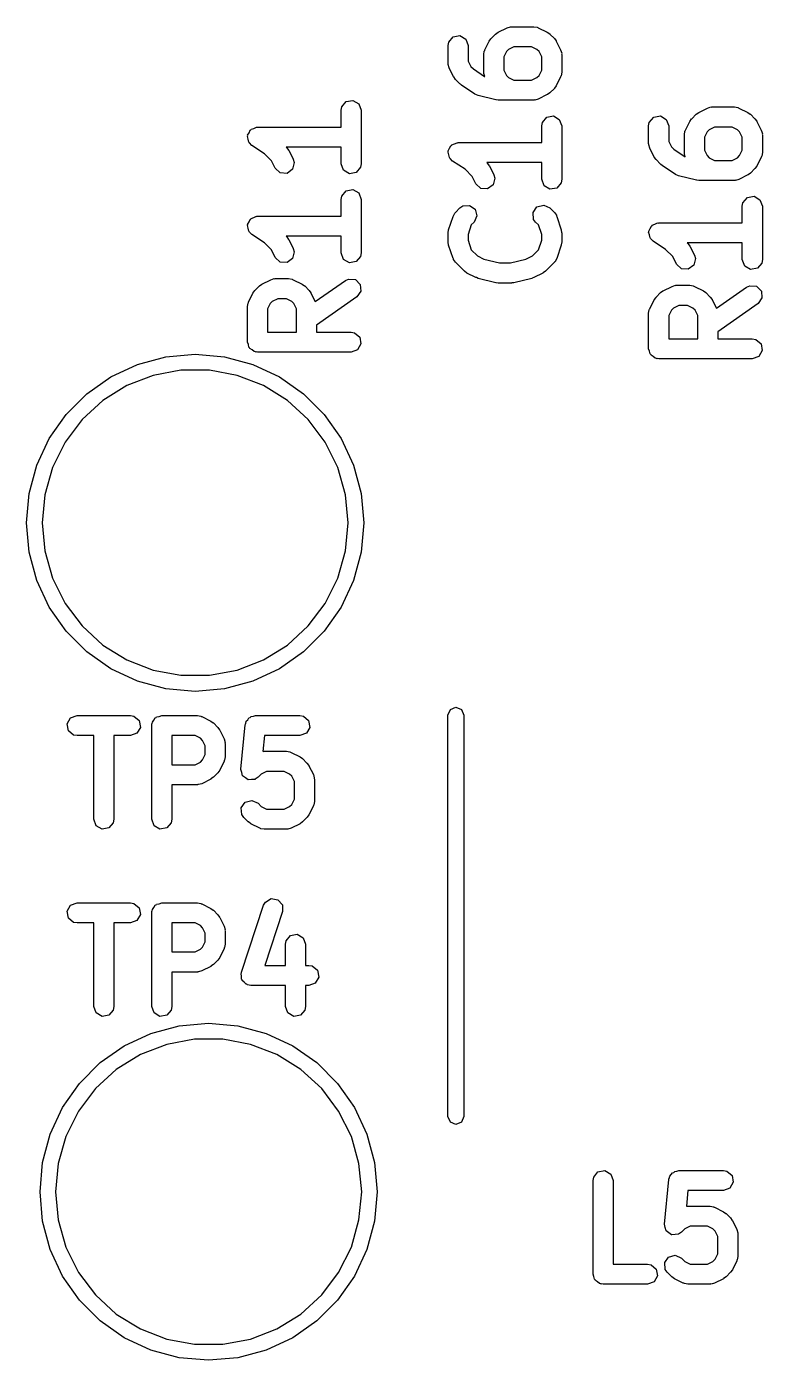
# Model space of a CAD drawing. Extents: x 72 to 186, y -144 to -85.
# Drawn here: x 112.04 to 117.54, y -123.66 to -113.69 of the extents above; entities that cross this region are included whole.
import ezdxf

# ---------------------------------------------------------------- set-up
doc = ezdxf.new("R2010")
doc.units = 0
doc.layers.add('BLACK', color=7, linetype='CONTINUOUS')

msp = doc.modelspace()

# ---------------------------------------------------------------- linework, layer by layer
at = {"layer": 'BLACK', "linetype": 'CONTINUOUS'}
for p, q in [((115.546, -113.747), (115.565, -113.734)), ((115.565, -113.734), (115.566, -113.733)), ((115.566, -113.733), (115.632, -113.7)), ((115.632, -113.7), (115.657, -113.692)), ((115.657, -113.692), (115.662, -113.693)), ((115.662, -113.693), (115.666, -113.692)), ((115.666, -113.692), (115.833, -113.692)), ((115.833, -113.692), (115.858, -113.696)), ((115.858, -113.696), (115.862, -113.699)), ((115.862, -113.699), (115.866, -113.7)), ((115.866, -113.7), (115.933, -113.733)), ((115.933, -113.733), (115.951, -113.746)), ((115.191, -113.833), (115.196, -113.808)), ((115.191, -113.967), (115.191, -113.833)), ((115.196, -113.808), (115.229, -113.768)), ((115.229, -113.768), (115.279, -113.759)), ((115.279, -113.759), (115.323, -113.785)), ((115.323, -113.785), (115.341, -113.833)), ((115.341, -113.833), (115.341, -113.949)), ((115.466, -113.866), (115.499, -113.8)), ((115.499, -113.8), (115.512, -113.782)), ((115.512, -113.782), (115.513, -113.78)), ((115.513, -113.78), (115.546, -113.747)), ((115.951, -113.746), (115.952, -113.747)), ((115.952, -113.747), (115.986, -113.78)), ((115.986, -113.78), (115.999, -113.799)), ((115.999, -113.799), (116, -113.8)), ((116, -113.8), (116.033, -113.866)), ((115.458, -113.9), (115.462, -113.874)), ((115.458, -114.033), (115.458, -113.9)), ((115.462, -113.874), (115.465, -113.871)), ((115.465, -113.871), (115.466, -113.866)), ((115.628, -113.878), (115.608, -113.918)), ((115.608, -113.918), (115.608, -114.016)), ((115.644, -113.862), (115.628, -113.878)), ((115.684, -113.842), (115.644, -113.862)), ((115.815, -113.842), (115.684, -113.842)), ((115.855, -113.862), (115.815, -113.842)), ((115.871, -113.878), (115.855, -113.862)), ((115.891, -113.918), (115.871, -113.878)), ((115.891, -114.016), (115.891, -113.918)), ((116.033, -113.866), (116.041, -113.891)), ((116.041, -113.891), (116.039, -113.896)), ((116.039, -113.896), (116.041, -113.9)), ((116.041, -113.9), (116.041, -114.033)), ((115.193, -113.971), (115.191, -113.967)), ((115.192, -113.975), (115.193, -113.971)), ((115.199, -114), (115.192, -113.975)), ((115.232, -114.067), (115.199, -114)), ((115.341, -113.949), (115.361, -113.989)), ((115.361, -113.989), (115.38, -114.008)), ((115.38, -114.008), (115.463, -114.064)), ((115.459, -114.038), (115.458, -114.033)), ((115.608, -114.016), (115.628, -114.056)), ((115.871, -114.056), (115.891, -114.016)), ((116.041, -114.033), (116.037, -114.059)), ((115.233, -114.068), (115.232, -114.067)), ((115.246, -114.086), (115.233, -114.068)), ((115.28, -114.12), (115.246, -114.086)), ((115.283, -114.121), (115.28, -114.12)), ((115.291, -114.129), (115.283, -114.121)), ((115.391, -114.196), (115.291, -114.129)), ((115.458, -114.042), (115.459, -114.038)), ((115.465, -114.064), (115.458, -114.042)), ((115.463, -114.064), (115.465, -114.064)), ((115.628, -114.056), (115.644, -114.072)), ((115.644, -114.072), (115.684, -114.092)), ((115.684, -114.092), (115.815, -114.092)), ((115.815, -114.092), (115.855, -114.072)), ((115.855, -114.072), (115.871, -114.056)), ((116.033, -114.067), (116, -114.134)), ((116.034, -114.062), (116.033, -114.067)), ((116.037, -114.059), (116.034, -114.062)), ((115.392, -114.196), (115.391, -114.196)), ((115.415, -114.206), (115.392, -114.196)), ((115.548, -114.239), (115.415, -114.206)), ((115.933, -114.2), (115.866, -114.234)), ((115.934, -114.199), (115.933, -114.2)), ((115.952, -114.186), (115.934, -114.199)), ((115.986, -114.153), (115.952, -114.186)), ((116, -114.134), (115.986, -114.152)), ((115.986, -114.152), (115.986, -114.153)), ((114.391, -114.317), (114.396, -114.291)), ((114.391, -114.442), (114.391, -114.317)), ((114.396, -114.291), (114.429, -114.252)), ((114.429, -114.252), (114.479, -114.243)), ((114.479, -114.243), (114.523, -114.268)), ((114.523, -114.268), (114.541, -114.317)), ((114.541, -114.317), (114.541, -114.717)), ((115.551, -114.239), (115.548, -114.239)), ((115.566, -114.242), (115.551, -114.239)), ((115.833, -114.242), (115.566, -114.242)), ((115.837, -114.24), (115.833, -114.242)), ((115.841, -114.241), (115.837, -114.24)), ((115.866, -114.234), (115.841, -114.241)), ((117.066, -114.333), (117.132, -114.3)), ((117.132, -114.3), (117.157, -114.292)), ((117.157, -114.292), (117.162, -114.293)), ((117.162, -114.293), (117.166, -114.292)), ((117.166, -114.292), (117.333, -114.292)), ((117.333, -114.292), (117.358, -114.296)), ((117.358, -114.296), (117.362, -114.299)), ((117.362, -114.299), (117.366, -114.3)), ((117.366, -114.3), (117.433, -114.333)), ((115.891, -114.433), (115.896, -114.408)), ((115.896, -114.408), (115.929, -114.368)), ((115.929, -114.368), (115.979, -114.359)), ((115.979, -114.359), (116.023, -114.385)), ((116.023, -114.385), (116.041, -114.433)), ((116.691, -114.433), (116.696, -114.408)), ((116.696, -114.408), (116.729, -114.368)), ((116.729, -114.368), (116.779, -114.359)), ((116.779, -114.359), (116.823, -114.385)), ((116.823, -114.385), (116.841, -114.433)), ((116.966, -114.466), (116.999, -114.4)), ((116.999, -114.4), (117.012, -114.382)), ((117.012, -114.382), (117.013, -114.38)), ((117.013, -114.38), (117.046, -114.347)), ((117.046, -114.347), (117.065, -114.334)), ((117.065, -114.334), (117.066, -114.333)), ((117.433, -114.333), (117.451, -114.346)), ((117.451, -114.346), (117.452, -114.347)), ((117.452, -114.347), (117.486, -114.38)), ((117.486, -114.38), (117.499, -114.399)), ((117.499, -114.399), (117.5, -114.4)), ((117.5, -114.4), (117.533, -114.466)), ((113.691, -114.512), (113.693, -114.508)), ((113.697, -114.533), (113.691, -114.512)), ((113.692, -114.504), (113.703, -114.485)), ((113.693, -114.508), (113.692, -114.504)), ((113.703, -114.485), (113.712, -114.465)), ((113.712, -114.465), (113.716, -114.463)), ((113.716, -114.463), (113.718, -114.459)), ((113.718, -114.459), (113.738, -114.452)), ((113.738, -114.452), (113.758, -114.442)), ((113.758, -114.442), (113.762, -114.443)), ((113.762, -114.443), (113.766, -114.442)), ((113.766, -114.442), (114.391, -114.442)), ((115.891, -114.558), (115.891, -114.433)), ((116.041, -114.433), (116.041, -114.833)), ((116.691, -114.567), (116.691, -114.433)), ((116.841, -114.433), (116.841, -114.549)), ((116.958, -114.5), (116.962, -114.474)), ((116.958, -114.633), (116.958, -114.5)), ((116.962, -114.474), (116.965, -114.471)), ((116.965, -114.471), (116.966, -114.466)), ((117.128, -114.478), (117.108, -114.518)), ((117.108, -114.518), (117.108, -114.616)), ((117.144, -114.462), (117.128, -114.478)), ((117.184, -114.442), (117.144, -114.462)), ((117.315, -114.442), (117.184, -114.442)), ((117.355, -114.462), (117.315, -114.442)), ((117.371, -114.478), (117.355, -114.462)), ((117.391, -114.518), (117.371, -114.478)), ((117.391, -114.616), (117.391, -114.518)), ((117.533, -114.466), (117.541, -114.491)), ((117.541, -114.491), (117.539, -114.496)), ((117.539, -114.496), (117.541, -114.5)), ((117.541, -114.5), (117.541, -114.633)), ((113.701, -114.554), (113.697, -114.533)), ((113.704, -114.557), (113.701, -114.554)), ((113.706, -114.561), (113.704, -114.557)), ((113.724, -114.579), (113.706, -114.561)), ((113.818, -114.642), (113.724, -114.579)), ((114.391, -114.592), (113.98, -114.592)), ((113.98, -114.592), (113.986, -114.597)), ((113.986, -114.597), (113.999, -114.615)), ((113.999, -114.615), (114, -114.616)), ((114, -114.616), (114.033, -114.683)), ((114.391, -114.717), (114.391, -114.592)), ((115.191, -114.629), (115.193, -114.625)), ((115.197, -114.649), (115.191, -114.629)), ((115.192, -114.62), (115.203, -114.601)), ((115.193, -114.625), (115.192, -114.62)), ((115.203, -114.601), (115.212, -114.582)), ((115.212, -114.582), (115.216, -114.58)), ((115.216, -114.58), (115.218, -114.576)), ((115.218, -114.576), (115.238, -114.568)), ((115.238, -114.568), (115.258, -114.559)), ((115.258, -114.559), (115.262, -114.56)), ((115.262, -114.56), (115.266, -114.558)), ((115.266, -114.558), (115.891, -114.558)), ((116.693, -114.571), (116.691, -114.567)), ((116.692, -114.575), (116.693, -114.571)), ((116.699, -114.6), (116.692, -114.575)), ((116.732, -114.667), (116.699, -114.6)), ((116.841, -114.549), (116.861, -114.589)), ((116.861, -114.589), (116.88, -114.608)), ((116.88, -114.608), (116.963, -114.664)), ((117.108, -114.616), (117.128, -114.656)), ((117.371, -114.656), (117.391, -114.616)), ((113.871, -114.694), (113.818, -114.642)), ((113.899, -114.75), (113.871, -114.694)), ((114.041, -114.708), (114.029, -114.758)), ((114.033, -114.683), (114.041, -114.708)), ((114.409, -114.765), (114.391, -114.717)), ((114.541, -114.717), (114.537, -114.742)), ((115.201, -114.671), (115.197, -114.649)), ((115.204, -114.674), (115.201, -114.671)), ((115.206, -114.678), (115.204, -114.674)), ((115.224, -114.696), (115.206, -114.678)), ((115.318, -114.758), (115.224, -114.696)), ((115.891, -114.708), (115.48, -114.708)), ((115.48, -114.708), (115.486, -114.714)), ((115.486, -114.714), (115.499, -114.732)), ((115.891, -114.833), (115.891, -114.708)), ((116.733, -114.668), (116.732, -114.667)), ((116.746, -114.686), (116.733, -114.668)), ((116.78, -114.72), (116.746, -114.686)), ((116.783, -114.721), (116.78, -114.72)), ((116.791, -114.729), (116.783, -114.721)), ((116.891, -114.796), (116.791, -114.729)), ((116.959, -114.638), (116.958, -114.633)), ((116.958, -114.642), (116.959, -114.638)), ((116.965, -114.664), (116.958, -114.642)), ((116.963, -114.664), (116.965, -114.664)), ((117.128, -114.656), (117.144, -114.672)), ((117.144, -114.672), (117.184, -114.692)), ((117.184, -114.692), (117.315, -114.692)), ((117.315, -114.692), (117.355, -114.672)), ((117.355, -114.672), (117.371, -114.656)), ((117.533, -114.667), (117.5, -114.734)), ((117.534, -114.662), (117.533, -114.667)), ((117.537, -114.659), (117.534, -114.662)), ((117.541, -114.633), (117.537, -114.659)), ((113.936, -114.785), (113.899, -114.75)), ((113.987, -114.789), (113.936, -114.785)), ((114.029, -114.758), (113.987, -114.789)), ((114.453, -114.791), (114.409, -114.765)), ((114.504, -114.782), (114.453, -114.791)), ((114.537, -114.742), (114.504, -114.782)), ((115.371, -114.811), (115.318, -114.758)), ((115.399, -114.867), (115.371, -114.811)), ((115.499, -114.732), (115.5, -114.733)), ((115.5, -114.733), (115.533, -114.8)), ((115.541, -114.825), (115.529, -114.875)), ((115.533, -114.8), (115.541, -114.825)), ((116.892, -114.796), (116.891, -114.796)), ((116.915, -114.806), (116.892, -114.796)), ((117.048, -114.839), (116.915, -114.806)), ((117.433, -114.8), (117.366, -114.834)), ((117.434, -114.799), (117.433, -114.8)), ((117.452, -114.786), (117.434, -114.799)), ((117.486, -114.753), (117.452, -114.786)), ((117.5, -114.734), (117.486, -114.752)), ((117.486, -114.752), (117.486, -114.753)), ((114.396, -114.958), (114.429, -114.918)), ((114.429, -114.918), (114.479, -114.909)), ((114.479, -114.909), (114.523, -114.935)), ((115.436, -114.902), (115.399, -114.867)), ((115.487, -114.905), (115.436, -114.902)), ((115.529, -114.875), (115.487, -114.905)), ((115.909, -114.882), (115.891, -114.833)), ((115.953, -114.907), (115.909, -114.882)), ((116.004, -114.898), (115.953, -114.907)), ((116.037, -114.859), (116.004, -114.898)), ((116.041, -114.833), (116.037, -114.859)), ((117.051, -114.839), (117.048, -114.839)), ((117.066, -114.842), (117.051, -114.839)), ((117.333, -114.842), (117.066, -114.842)), ((117.337, -114.84), (117.333, -114.842)), ((117.341, -114.841), (117.337, -114.84)), ((117.366, -114.834), (117.341, -114.841)), ((114.391, -114.983), (114.396, -114.958)), ((114.391, -115.108), (114.391, -114.983)), ((114.523, -114.935), (114.541, -114.983)), ((114.541, -114.983), (114.541, -115.383)), ((115.301, -115.032), (115.352, -115.028)), ((115.352, -115.028), (115.394, -115.057)), ((115.856, -115.039), (115.906, -115.025)), ((115.906, -115.025), (115.952, -115.047)), ((117.391, -115.033), (117.396, -115.008)), ((117.396, -115.008), (117.429, -114.968)), ((117.429, -114.968), (117.479, -114.959)), ((117.479, -114.959), (117.523, -114.985)), ((117.523, -114.985), (117.541, -115.033)), ((113.712, -115.132), (113.716, -115.13)), ((113.716, -115.13), (113.718, -115.126)), ((113.718, -115.126), (113.738, -115.118)), ((113.738, -115.118), (113.758, -115.109)), ((113.758, -115.109), (113.762, -115.11)), ((113.762, -115.11), (113.766, -115.108)), ((113.766, -115.108), (114.391, -115.108)), ((115.195, -115.21), (115.228, -115.11)), ((115.228, -115.11), (115.241, -115.087)), ((115.241, -115.087), (115.244, -115.084)), ((115.244, -115.084), (115.246, -115.08)), ((115.246, -115.08), (115.28, -115.047)), ((115.28, -115.047), (115.301, -115.032)), ((115.407, -115.107), (115.386, -115.153)), ((115.394, -115.057), (115.407, -115.107)), ((115.827, -115.081), (115.856, -115.039)), ((115.831, -115.132), (115.827, -115.081)), ((115.952, -115.047), (115.986, -115.08)), ((115.986, -115.08), (116.001, -115.102)), ((116.001, -115.102), (116.001, -115.106)), ((116.001, -115.106), (116.004, -115.11)), ((116.004, -115.11), (116.037, -115.21)), ((117.391, -115.158), (117.391, -115.033)), ((117.541, -115.033), (117.541, -115.433)), ((113.691, -115.179), (113.693, -115.175)), ((113.697, -115.199), (113.691, -115.179)), ((113.692, -115.17), (113.703, -115.151)), ((113.693, -115.175), (113.692, -115.17)), ((113.701, -115.221), (113.697, -115.199)), ((113.704, -115.224), (113.701, -115.221)), ((113.703, -115.151), (113.712, -115.132)), ((113.706, -115.228), (113.704, -115.224)), ((113.724, -115.246), (113.706, -115.228)), ((115.191, -115.233), (115.195, -115.211)), ((115.195, -115.211), (115.195, -115.21)), ((115.365, -115.174), (115.341, -115.246)), ((115.386, -115.153), (115.365, -115.174)), ((115.846, -115.153), (115.831, -115.132)), ((115.867, -115.174), (115.846, -115.153)), ((115.891, -115.246), (115.867, -115.174)), ((116.037, -115.21), (116.04, -115.232)), ((116.691, -115.229), (116.693, -115.225)), ((116.697, -115.249), (116.691, -115.229)), ((116.692, -115.22), (116.703, -115.201)), ((116.693, -115.225), (116.692, -115.22)), ((116.703, -115.201), (116.712, -115.182)), ((116.712, -115.182), (116.716, -115.18)), ((116.716, -115.18), (116.718, -115.176)), ((116.718, -115.176), (116.738, -115.168)), ((116.738, -115.168), (116.758, -115.159)), ((116.758, -115.159), (116.762, -115.16)), ((116.762, -115.16), (116.766, -115.158)), ((116.766, -115.158), (117.391, -115.158)), ((113.818, -115.308), (113.724, -115.246)), ((113.871, -115.361), (113.818, -115.308)), ((114.391, -115.258), (113.98, -115.258)), ((113.98, -115.258), (113.986, -115.264)), ((113.986, -115.264), (113.999, -115.282)), ((113.999, -115.282), (114, -115.283)), ((114, -115.283), (114.033, -115.35)), ((114.391, -115.383), (114.391, -115.258)), ((115.191, -115.3), (115.191, -115.233)), ((115.192, -115.302), (115.191, -115.3)), ((115.195, -115.324), (115.192, -115.302)), ((115.228, -115.424), (115.195, -115.324)), ((115.341, -115.246), (115.341, -115.288)), ((115.341, -115.288), (115.365, -115.359)), ((115.867, -115.359), (115.891, -115.288)), ((115.891, -115.288), (115.891, -115.246)), ((116.037, -115.324), (116.004, -115.424)), ((116.041, -115.3), (116.037, -115.322)), ((116.037, -115.322), (116.037, -115.324)), ((116.04, -115.232), (116.041, -115.233)), ((116.041, -115.233), (116.041, -115.3)), ((116.701, -115.271), (116.697, -115.249)), ((116.704, -115.274), (116.701, -115.271)), ((116.706, -115.278), (116.704, -115.274)), ((116.724, -115.296), (116.706, -115.278)), ((116.818, -115.358), (116.724, -115.296)), ((117.391, -115.308), (116.98, -115.308)), ((116.98, -115.308), (116.986, -115.314)), ((116.986, -115.314), (116.999, -115.332)), ((117.391, -115.433), (117.391, -115.308)), ((113.899, -115.417), (113.871, -115.361)), ((113.936, -115.452), (113.899, -115.417)), ((114.029, -115.425), (113.987, -115.455)), ((114.041, -115.375), (114.029, -115.425)), ((114.033, -115.35), (114.041, -115.375)), ((114.409, -115.432), (114.391, -115.383)), ((114.537, -115.409), (114.504, -115.448)), ((114.541, -115.383), (114.537, -115.409)), ((115.231, -115.427), (115.228, -115.424)), ((115.231, -115.432), (115.231, -115.427)), ((115.365, -115.359), (115.41, -115.405)), ((115.41, -115.405), (115.459, -115.429)), ((115.459, -115.429), (115.575, -115.458)), ((115.657, -115.458), (115.773, -115.429)), ((115.773, -115.429), (115.822, -115.405)), ((115.822, -115.405), (115.867, -115.359)), ((116.004, -115.424), (115.991, -115.447)), ((116.871, -115.411), (116.818, -115.358)), ((116.899, -115.467), (116.871, -115.411)), ((116.999, -115.332), (117, -115.333)), ((117, -115.333), (117.033, -115.4)), ((117.041, -115.425), (117.029, -115.475)), ((117.033, -115.4), (117.041, -115.425)), ((113.987, -115.455), (113.936, -115.452)), ((114.453, -115.457), (114.409, -115.432)), ((114.504, -115.448), (114.453, -115.457)), ((115.246, -115.453), (115.231, -115.432)), ((115.313, -115.52), (115.246, -115.453)), ((115.314, -115.52), (115.313, -115.52)), ((115.332, -115.534), (115.314, -115.52)), ((115.575, -115.458), (115.657, -115.458)), ((115.919, -115.52), (115.901, -115.533)), ((115.986, -115.453), (115.919, -115.52)), ((115.988, -115.449), (115.986, -115.453)), ((115.991, -115.447), (115.988, -115.449)), ((116.936, -115.502), (116.899, -115.467)), ((116.987, -115.505), (116.936, -115.502)), ((117.029, -115.475), (116.987, -115.505)), ((117.409, -115.482), (117.391, -115.433)), ((117.453, -115.507), (117.409, -115.482)), ((117.504, -115.498), (117.453, -115.507)), ((117.537, -115.459), (117.504, -115.498)), ((117.541, -115.433), (117.537, -115.459)), ((113.78, -115.63), (113.798, -115.617)), ((113.798, -115.617), (113.799, -115.616)), ((113.799, -115.616), (113.866, -115.583)), ((113.866, -115.583), (113.891, -115.575)), ((113.891, -115.575), (113.895, -115.577)), ((113.895, -115.577), (113.899, -115.575)), ((113.899, -115.575), (113.999, -115.575)), ((113.999, -115.575), (114.025, -115.58)), ((114.025, -115.58), (114.028, -115.582)), ((114.028, -115.582), (114.033, -115.583)), ((114.033, -115.583), (114.1, -115.616)), ((114.1, -115.616), (114.118, -115.63)), ((114.198, -115.746), (114.423, -115.589)), ((114.423, -115.589), (114.447, -115.578)), ((114.447, -115.578), (114.498, -115.582)), ((114.498, -115.582), (114.534, -115.618)), ((114.534, -115.618), (114.538, -115.669)), ((115.399, -115.567), (115.332, -115.534)), ((115.403, -115.567), (115.399, -115.567)), ((115.415, -115.573), (115.403, -115.567)), ((115.548, -115.606), (115.415, -115.573)), ((115.551, -115.606), (115.548, -115.606)), ((115.566, -115.608), (115.551, -115.606)), ((115.666, -115.608), (115.566, -115.608)), ((115.669, -115.607), (115.666, -115.608)), ((115.684, -115.606), (115.669, -115.607)), ((115.818, -115.573), (115.684, -115.606)), ((115.82, -115.571), (115.818, -115.573)), ((115.833, -115.567), (115.82, -115.571)), ((115.9, -115.534), (115.833, -115.567)), ((115.901, -115.533), (115.9, -115.534)), ((116.866, -115.633), (116.891, -115.625)), ((116.891, -115.625), (116.895, -115.627)), ((116.895, -115.627), (116.899, -115.625)), ((116.899, -115.625), (116.999, -115.625)), ((116.999, -115.625), (117.025, -115.63)), ((117.423, -115.639), (117.447, -115.628)), ((117.447, -115.628), (117.498, -115.632)), ((113.699, -115.75), (113.732, -115.683)), ((113.732, -115.683), (113.746, -115.665)), ((113.746, -115.664), (113.78, -115.63)), ((113.746, -115.665), (113.746, -115.664)), ((113.917, -115.725), (113.877, -115.745)), ((113.982, -115.725), (113.917, -115.725)), ((114.022, -115.745), (113.982, -115.725)), ((114.118, -115.63), (114.119, -115.63)), ((114.119, -115.63), (114.152, -115.664)), ((114.152, -115.664), (114.165, -115.682)), ((114.165, -115.682), (114.166, -115.683)), ((114.166, -115.683), (114.198, -115.746)), ((114.509, -115.711), (114.208, -115.922)), ((114.538, -115.669), (114.509, -115.711)), ((116.732, -115.733), (116.746, -115.715)), ((116.746, -115.714), (116.78, -115.68)), ((116.746, -115.715), (116.746, -115.714)), ((116.78, -115.68), (116.798, -115.667)), ((116.798, -115.667), (116.799, -115.666)), ((116.799, -115.666), (116.866, -115.633)), ((117.025, -115.63), (117.028, -115.632)), ((117.028, -115.632), (117.033, -115.633)), ((117.033, -115.633), (117.1, -115.666)), ((117.1, -115.666), (117.118, -115.68)), ((117.118, -115.68), (117.119, -115.68)), ((117.119, -115.68), (117.152, -115.714)), ((117.152, -115.714), (117.165, -115.732)), ((117.198, -115.796), (117.423, -115.639)), ((117.498, -115.632), (117.534, -115.668)), ((117.538, -115.719), (117.509, -115.761)), ((117.534, -115.668), (117.538, -115.719)), ((113.691, -115.783), (113.696, -115.758)), ((113.691, -116.05), (113.691, -115.783)), ((113.696, -115.758), (113.698, -115.754)), ((113.698, -115.754), (113.699, -115.75)), ((113.861, -115.761), (113.841, -115.801)), ((113.841, -115.801), (113.841, -115.975)), ((113.877, -115.745), (113.861, -115.761)), ((114.038, -115.761), (114.022, -115.745)), ((114.058, -115.801), (114.038, -115.761)), ((114.058, -115.975), (114.058, -115.801)), ((116.691, -115.833), (116.696, -115.808)), ((116.696, -115.808), (116.698, -115.804)), ((116.698, -115.804), (116.699, -115.8)), ((116.699, -115.8), (116.732, -115.733)), ((116.861, -115.811), (116.841, -115.851)), ((116.877, -115.795), (116.861, -115.811)), ((116.917, -115.775), (116.877, -115.795)), ((116.982, -115.775), (116.917, -115.775)), ((117.022, -115.795), (116.982, -115.775)), ((117.038, -115.811), (117.022, -115.795)), ((117.058, -115.851), (117.038, -115.811)), ((117.165, -115.732), (117.166, -115.733)), ((117.166, -115.733), (117.198, -115.796)), ((117.509, -115.761), (117.208, -115.972)), ((114.208, -115.922), (114.208, -115.975)), ((116.691, -116.1), (116.691, -115.833)), ((116.841, -115.851), (116.841, -116.025)), ((117.058, -116.025), (117.058, -115.851)), ((113.841, -115.975), (114.058, -115.975)), ((114.208, -115.975), (114.466, -115.975)), ((114.466, -115.975), (114.492, -115.98)), ((114.492, -115.98), (114.531, -116.012)), ((114.531, -116.012), (114.54, -116.063)), ((116.841, -116.025), (117.058, -116.025)), ((117.208, -115.972), (117.208, -116.025)), ((117.208, -116.025), (117.466, -116.025)), ((117.466, -116.025), (117.492, -116.03)), ((113.698, -116.068), (113.691, -116.05)), ((113.701, -116.087), (113.698, -116.068)), ((113.706, -116.092), (113.701, -116.087)), ((113.709, -116.098), (113.706, -116.092)), ((113.725, -116.108), (113.709, -116.098)), ((113.74, -116.12), (113.725, -116.108)), ((113.75, -116.122), (113.74, -116.12)), ((113.753, -116.124), (113.75, -116.122)), ((113.756, -116.123), (113.753, -116.124)), ((113.766, -116.125), (113.756, -116.123)), ((114.466, -116.125), (113.766, -116.125)), ((114.514, -116.107), (114.466, -116.125)), ((114.54, -116.063), (114.514, -116.107)), ((116.698, -116.118), (116.691, -116.1)), ((116.701, -116.137), (116.698, -116.118)), ((117.492, -116.03), (117.531, -116.062)), ((117.54, -116.113), (117.514, -116.157)), ((117.531, -116.062), (117.54, -116.113)), ((112.67, -116.309), (112.869, -116.216)), ((112.869, -116.216), (113.081, -116.159)), ((113.081, -116.159), (113.3, -116.14)), ((113.3, -116.14), (113.519, -116.159)), ((113.519, -116.159), (113.731, -116.216)), ((113.731, -116.216), (113.93, -116.309)), ((116.706, -116.142), (116.701, -116.137)), ((116.709, -116.148), (116.706, -116.142)), ((116.725, -116.158), (116.709, -116.148)), ((116.74, -116.17), (116.725, -116.158)), ((116.75, -116.172), (116.74, -116.17)), ((116.753, -116.174), (116.75, -116.172)), ((116.756, -116.173), (116.753, -116.174)), ((116.766, -116.175), (116.756, -116.173)), ((117.466, -116.175), (116.766, -116.175)), ((117.514, -116.157), (117.466, -116.175)), ((112.49, -116.435), (112.67, -116.309)), ((112.987, -116.299), (112.79, -116.375)), ((113.194, -116.26), (112.987, -116.299)), ((113.406, -116.26), (113.194, -116.26)), ((113.613, -116.299), (113.406, -116.26)), ((113.81, -116.375), (113.613, -116.299)), ((113.93, -116.309), (114.11, -116.435)), ((112.79, -116.375), (112.61, -116.486)), ((113.99, -116.486), (113.81, -116.375)), ((112.335, -116.59), (112.49, -116.435)), ((112.61, -116.486), (112.454, -116.629)), ((114.146, -116.629), (113.99, -116.486)), ((114.11, -116.435), (114.265, -116.59)), ((112.209, -116.77), (112.335, -116.59)), ((114.265, -116.59), (114.391, -116.77)), ((112.454, -116.629), (112.327, -116.797)), ((114.273, -116.797), (114.146, -116.629)), ((112.116, -116.969), (112.209, -116.77)), ((112.327, -116.797), (112.232, -116.986)), ((114.368, -116.986), (114.273, -116.797)), ((114.391, -116.77), (114.484, -116.969)), ((112.059, -117.181), (112.116, -116.969)), ((112.232, -116.986), (112.175, -117.19)), ((114.425, -117.19), (114.368, -116.986)), ((114.484, -116.969), (114.541, -117.181)), ((112.04, -117.4), (112.059, -117.181)), ((112.175, -117.19), (112.155, -117.4)), ((114.445, -117.4), (114.425, -117.19)), ((114.541, -117.181), (114.56, -117.4)), ((112.059, -117.619), (112.04, -117.4)), ((112.155, -117.4), (112.175, -117.61)), ((114.425, -117.61), (114.445, -117.4)), ((114.56, -117.4), (114.541, -117.619)), ((112.116, -117.831), (112.059, -117.619)), ((112.175, -117.61), (112.232, -117.814)), ((114.368, -117.814), (114.425, -117.61)), ((114.541, -117.619), (114.484, -117.831)), ((112.232, -117.814), (112.327, -118.003)), ((114.273, -118.003), (114.368, -117.814)), ((112.209, -118.03), (112.116, -117.831)), ((114.484, -117.831), (114.391, -118.03)), ((112.327, -118.003), (112.454, -118.171)), ((114.146, -118.171), (114.273, -118.003)), ((112.335, -118.21), (112.209, -118.03)), ((114.391, -118.03), (114.265, -118.21)), ((112.49, -118.365), (112.335, -118.21)), ((112.454, -118.171), (112.61, -118.314)), ((113.99, -118.314), (114.146, -118.171)), ((114.265, -118.21), (114.11, -118.365)), ((112.61, -118.314), (112.79, -118.425)), ((113.81, -118.425), (113.99, -118.314)), ((112.67, -118.491), (112.49, -118.365)), ((114.11, -118.365), (113.93, -118.491)), ((112.869, -118.584), (112.67, -118.491)), ((112.79, -118.425), (112.987, -118.501)), ((112.987, -118.501), (113.194, -118.54)), ((113.406, -118.54), (113.613, -118.501)), ((113.613, -118.501), (113.81, -118.425)), ((113.93, -118.491), (113.731, -118.584)), ((113.081, -118.641), (112.869, -118.584)), ((113.194, -118.54), (113.406, -118.54)), ((113.731, -118.584), (113.519, -118.641)), ((113.3, -118.66), (113.081, -118.641)), ((113.519, -118.641), (113.3, -118.66)), ((115.19, -118.837), (115.208, -118.795)), ((115.208, -118.795), (115.25, -118.777)), ((115.25, -118.777), (115.292, -118.795)), ((115.292, -118.795), (115.31, -118.837)), ((112.343, -118.903), (112.368, -118.859)), ((112.352, -118.954), (112.343, -118.903)), ((112.368, -118.859), (112.417, -118.841)), ((112.417, -118.841), (112.817, -118.841)), ((112.817, -118.841), (112.842, -118.846)), ((112.842, -118.846), (112.882, -118.879)), ((112.882, -118.879), (112.891, -118.929)), ((112.975, -118.916), (112.977, -118.906)), ((112.975, -119.616), (112.975, -118.916)), ((112.976, -118.903), (112.978, -118.9)), ((112.977, -118.906), (112.976, -118.903)), ((112.978, -118.9), (112.98, -118.89)), ((112.98, -118.89), (112.992, -118.875)), ((112.992, -118.875), (113.002, -118.859)), ((113.002, -118.859), (113.008, -118.856)), ((113.008, -118.856), (113.012, -118.851)), ((113.012, -118.851), (113.032, -118.848)), ((113.032, -118.848), (113.05, -118.841)), ((113.05, -118.841), (113.317, -118.841)), ((113.317, -118.841), (113.342, -118.846)), ((113.342, -118.846), (113.346, -118.848)), ((113.346, -118.848), (113.35, -118.849)), ((113.35, -118.849), (113.417, -118.882)), ((113.417, -118.882), (113.435, -118.896)), ((113.435, -118.896), (113.436, -118.896)), ((113.436, -118.896), (113.47, -118.93)), ((113.642, -119.242), (113.675, -118.909)), ((113.675, -118.909), (113.676, -118.905)), ((113.676, -118.903), (113.678, -118.9)), ((113.676, -118.905), (113.676, -118.903)), ((113.678, -118.9), (113.682, -118.883)), ((113.682, -118.883), (113.694, -118.872)), ((113.694, -118.872), (113.702, -118.859)), ((113.702, -118.859), (113.712, -118.855)), ((113.712, -118.855), (113.719, -118.848)), ((113.719, -118.848), (113.735, -118.846)), ((113.735, -118.846), (113.75, -118.841)), ((113.75, -118.841), (114.083, -118.841)), ((114.083, -118.841), (114.109, -118.846)), ((114.109, -118.846), (114.148, -118.879)), ((114.148, -118.879), (114.157, -118.929)), ((115.19, -121.837), (115.19, -118.837)), ((115.31, -118.837), (115.31, -121.837)), ((112.391, -118.987), (112.352, -118.954)), ((112.417, -118.991), (112.391, -118.987)), ((112.542, -118.991), (112.417, -118.991)), ((112.542, -119.616), (112.542, -118.991)), ((112.817, -118.991), (112.692, -118.991)), ((112.692, -118.991), (112.692, -119.616)), ((112.865, -118.973), (112.817, -118.991)), ((112.891, -118.929), (112.865, -118.973)), ((113.299, -118.991), (113.125, -118.991)), ((113.125, -118.991), (113.125, -119.208)), ((113.339, -119.011), (113.299, -118.991)), ((113.355, -119.027), (113.339, -119.011)), ((113.47, -118.93), (113.483, -118.948)), ((113.483, -118.948), (113.484, -118.949)), ((113.484, -118.949), (113.517, -119.016)), ((113.517, -119.016), (113.525, -119.041)), ((113.818, -118.991), (113.806, -119.109)), ((114.083, -118.991), (113.818, -118.991)), ((114.132, -118.973), (114.083, -118.991)), ((114.157, -118.929), (114.132, -118.973)), ((113.375, -119.067), (113.355, -119.027)), ((113.375, -119.132), (113.375, -119.067)), ((113.525, -119.041), (113.523, -119.045)), ((113.523, -119.045), (113.525, -119.049)), ((113.525, -119.049), (113.525, -119.149)), ((113.806, -119.109), (113.808, -119.108)), ((113.808, -119.108), (113.812, -119.109)), ((113.812, -119.109), (113.817, -119.108)), ((113.817, -119.108), (113.983, -119.108)), ((113.983, -119.108), (114.009, -119.112)), ((114.009, -119.112), (114.012, -119.115)), ((114.012, -119.115), (114.017, -119.116)), ((114.017, -119.116), (114.084, -119.149)), ((113.125, -119.208), (113.299, -119.208)), ((113.299, -119.208), (113.339, -119.188)), ((113.339, -119.188), (113.355, -119.172)), ((113.355, -119.172), (113.375, -119.132)), ((113.517, -119.183), (113.484, -119.25)), ((113.518, -119.178), (113.517, -119.183)), ((113.52, -119.175), (113.518, -119.178)), ((113.525, -119.149), (113.52, -119.175)), ((114.084, -119.149), (114.102, -119.162)), ((114.102, -119.162), (114.103, -119.163)), ((114.103, -119.163), (114.136, -119.196)), ((114.136, -119.196), (114.149, -119.215)), ((114.149, -119.215), (114.15, -119.216)), ((114.15, -119.216), (114.184, -119.282)), ((113.417, -119.316), (113.35, -119.35)), ((113.418, -119.315), (113.417, -119.316)), ((113.436, -119.302), (113.418, -119.315)), ((113.47, -119.269), (113.436, -119.302)), ((113.484, -119.25), (113.47, -119.268)), ((113.47, -119.268), (113.47, -119.269)), ((113.642, -119.243), (113.642, -119.242)), ((113.642, -119.242), (113.642, -119.242)), ((113.648, -119.267), (113.642, -119.243)), ((113.655, -119.292), (113.648, -119.267)), ((113.676, -119.307), (113.655, -119.292)), ((113.655, -119.292), (113.655, -119.292)), ((113.655, -119.292), (113.655, -119.292)), ((113.696, -119.322), (113.676, -119.307)), ((113.77, -119.302), (113.748, -119.317)), ((113.794, -119.278), (113.77, -119.302)), ((113.834, -119.258), (113.794, -119.278)), ((113.966, -119.258), (113.834, -119.258)), ((114.006, -119.278), (113.966, -119.258)), ((114.022, -119.294), (114.006, -119.278)), ((114.042, -119.334), (114.022, -119.294)), ((114.184, -119.282), (114.191, -119.307)), ((114.191, -119.307), (114.19, -119.312)), ((114.19, -119.312), (114.192, -119.316)), ((114.192, -119.316), (114.192, -119.483)), ((113.317, -119.358), (113.125, -119.358)), ((113.125, -119.358), (113.125, -119.616)), ((113.321, -119.356), (113.317, -119.358)), ((113.325, -119.357), (113.321, -119.356)), ((113.35, -119.35), (113.325, -119.357)), ((113.697, -119.322), (113.696, -119.322)), ((113.722, -119.32), (113.697, -119.322)), ((113.697, -119.322), (113.697, -119.322)), ((113.748, -119.318), (113.722, -119.32)), ((113.748, -119.317), (113.748, -119.317)), ((113.748, -119.317), (113.748, -119.318)), ((114.042, -119.465), (114.042, -119.334)), ((113.644, -119.53), (113.674, -119.488)), ((113.674, -119.488), (113.723, -119.475)), ((113.723, -119.475), (113.77, -119.496)), ((113.77, -119.496), (113.794, -119.521)), ((114.006, -119.521), (114.022, -119.505)), ((114.022, -119.505), (114.042, -119.465)), ((114.184, -119.516), (114.15, -119.583)), ((114.187, -119.508), (114.184, -119.512)), ((114.184, -119.512), (114.184, -119.516)), ((114.192, -119.483), (114.187, -119.508)), ((112.559, -119.664), (112.542, -119.616)), ((112.692, -119.616), (112.687, -119.642)), ((112.993, -119.664), (112.975, -119.616)), ((113.125, -119.616), (113.12, -119.642)), ((113.649, -119.581), (113.644, -119.53)), ((113.664, -119.602), (113.649, -119.581)), ((113.697, -119.636), (113.664, -119.602)), ((113.794, -119.521), (113.834, -119.541)), ((113.834, -119.541), (113.966, -119.541)), ((113.966, -119.541), (114.006, -119.521)), ((114.136, -119.602), (114.103, -119.636)), ((114.137, -119.601), (114.136, -119.602)), ((114.15, -119.583), (114.137, -119.601)), ((112.604, -119.69), (112.559, -119.664)), ((112.654, -119.681), (112.604, -119.69)), ((112.687, -119.642), (112.654, -119.681)), ((113.037, -119.69), (112.993, -119.664)), ((113.087, -119.681), (113.037, -119.69)), ((113.12, -119.642), (113.087, -119.681)), ((113.698, -119.636), (113.697, -119.636)), ((113.716, -119.65), (113.698, -119.636)), ((113.783, -119.683), (113.716, -119.65)), ((113.788, -119.684), (113.783, -119.683)), ((113.791, -119.687), (113.788, -119.684)), ((113.817, -119.691), (113.791, -119.687)), ((113.983, -119.691), (113.817, -119.691)), ((113.988, -119.689), (113.983, -119.691)), ((113.992, -119.691), (113.988, -119.689)), ((114.017, -119.683), (113.992, -119.691)), ((114.084, -119.65), (114.017, -119.683)), ((114.085, -119.649), (114.084, -119.65)), ((114.103, -119.636), (114.085, -119.649)), ((113.825, -120.236), (113.868, -120.209)), ((113.868, -120.209), (113.919, -120.217)), ((112.343, -120.303), (112.368, -120.259)), ((112.352, -120.354), (112.343, -120.303)), ((112.368, -120.259), (112.417, -120.241)), ((112.417, -120.241), (112.817, -120.241)), ((112.817, -120.241), (112.842, -120.246)), ((112.842, -120.246), (112.882, -120.279)), ((112.882, -120.279), (112.891, -120.329)), ((112.975, -120.316), (112.977, -120.306)), ((112.976, -120.303), (112.978, -120.3)), ((112.977, -120.306), (112.976, -120.303)), ((112.978, -120.3), (112.98, -120.29)), ((112.98, -120.29), (112.992, -120.275)), ((112.992, -120.275), (113.002, -120.259)), ((113.002, -120.259), (113.008, -120.256)), ((113.008, -120.256), (113.012, -120.251)), ((113.012, -120.251), (113.032, -120.248)), ((113.032, -120.248), (113.05, -120.241)), ((113.05, -120.241), (113.317, -120.241)), ((113.317, -120.241), (113.342, -120.246)), ((113.342, -120.246), (113.346, -120.248)), ((113.346, -120.248), (113.35, -120.249)), ((113.35, -120.249), (113.417, -120.282)), ((113.417, -120.282), (113.435, -120.296)), ((113.435, -120.296), (113.436, -120.296)), ((113.436, -120.296), (113.47, -120.33)), ((113.646, -120.759), (113.812, -120.259)), ((113.812, -120.259), (113.825, -120.236)), ((113.954, -120.306), (113.821, -120.708)), ((113.919, -120.217), (113.953, -120.255)), ((113.953, -120.255), (113.954, -120.306)), ((112.391, -120.387), (112.352, -120.354)), ((112.417, -120.391), (112.391, -120.387)), ((112.542, -120.391), (112.417, -120.391)), ((112.542, -121.016), (112.542, -120.391)), ((112.817, -120.391), (112.692, -120.391)), ((112.692, -120.391), (112.692, -121.016)), ((112.865, -120.373), (112.817, -120.391)), ((112.891, -120.329), (112.865, -120.373)), ((112.975, -121.016), (112.975, -120.316)), ((113.299, -120.391), (113.125, -120.391)), ((113.125, -120.391), (113.125, -120.608)), ((113.339, -120.411), (113.299, -120.391)), ((113.355, -120.427), (113.339, -120.411)), ((113.47, -120.33), (113.483, -120.348)), ((113.483, -120.348), (113.484, -120.349)), ((113.484, -120.349), (113.517, -120.416)), ((113.375, -120.467), (113.355, -120.427)), ((113.375, -120.532), (113.375, -120.467)), ((113.517, -120.416), (113.525, -120.441)), ((113.525, -120.441), (113.523, -120.445)), ((113.523, -120.445), (113.525, -120.449)), ((113.525, -120.449), (113.525, -120.549)), ((113.98, -120.524), (114.012, -120.484)), ((114.012, -120.484), (114.063, -120.476)), ((114.063, -120.476), (114.107, -120.501)), ((114.107, -120.501), (114.125, -120.549)), ((113.125, -120.608), (113.299, -120.608)), ((113.299, -120.608), (113.339, -120.588)), ((113.339, -120.588), (113.355, -120.572)), ((113.355, -120.572), (113.375, -120.532)), ((113.517, -120.583), (113.484, -120.65)), ((113.518, -120.578), (113.517, -120.583)), ((113.52, -120.575), (113.518, -120.578)), ((113.525, -120.549), (113.52, -120.575)), ((113.975, -120.549), (113.98, -120.524)), ((113.975, -120.708), (113.975, -120.549)), ((114.125, -120.549), (114.125, -120.708)), ((113.436, -120.702), (113.418, -120.715)), ((113.47, -120.669), (113.436, -120.702)), ((113.484, -120.65), (113.47, -120.668)), ((113.47, -120.668), (113.47, -120.669)), ((113.821, -120.708), (113.975, -120.708)), ((114.125, -120.708), (114.15, -120.708)), ((114.15, -120.708), (114.176, -120.712)), ((114.176, -120.712), (114.215, -120.745)), ((113.317, -120.758), (113.125, -120.758)), ((113.125, -120.758), (113.125, -121.016)), ((113.321, -120.756), (113.317, -120.758)), ((113.325, -120.757), (113.321, -120.756)), ((113.35, -120.75), (113.325, -120.757)), ((113.417, -120.716), (113.35, -120.75)), ((113.418, -120.715), (113.417, -120.716)), ((113.643, -120.77), (113.646, -120.765)), ((113.646, -120.79), (113.643, -120.77)), ((113.646, -120.765), (113.646, -120.759)), ((113.647, -120.81), (113.646, -120.79)), ((113.651, -120.815), (113.647, -120.81)), ((114.224, -120.796), (114.198, -120.84)), ((114.215, -120.745), (114.224, -120.796)), ((113.652, -120.82), (113.651, -120.815)), ((113.667, -120.833), (113.652, -120.82)), ((113.681, -120.849), (113.667, -120.833)), ((113.687, -120.849), (113.681, -120.849)), ((113.691, -120.853), (113.687, -120.849)), ((113.717, -120.858), (113.691, -120.853)), ((113.975, -120.858), (113.717, -120.858)), ((113.975, -121.016), (113.975, -120.858)), ((114.15, -120.858), (114.125, -120.858)), ((114.125, -120.858), (114.125, -121.016)), ((114.198, -120.84), (114.15, -120.858)), ((112.559, -121.064), (112.542, -121.016)), ((112.604, -121.09), (112.559, -121.064)), ((112.654, -121.081), (112.604, -121.09)), ((112.687, -121.042), (112.654, -121.081)), ((112.692, -121.016), (112.687, -121.042)), ((112.993, -121.064), (112.975, -121.016)), ((113.037, -121.09), (112.993, -121.064)), ((113.087, -121.081), (113.037, -121.09)), ((113.12, -121.042), (113.087, -121.081)), ((113.125, -121.016), (113.12, -121.042)), ((113.993, -121.064), (113.975, -121.016)), ((114.037, -121.09), (113.993, -121.064)), ((114.087, -121.081), (114.037, -121.09)), ((114.12, -121.042), (114.087, -121.081)), ((114.125, -121.016), (114.12, -121.042)), ((112.969, -121.216), (113.181, -121.159)), ((113.181, -121.159), (113.4, -121.14)), ((113.4, -121.14), (113.619, -121.159)), ((113.619, -121.159), (113.831, -121.216)), ((112.59, -121.435), (112.77, -121.309)), ((112.77, -121.309), (112.969, -121.216)), ((113.087, -121.299), (112.89, -121.375)), ((113.294, -121.26), (113.087, -121.299)), ((113.506, -121.26), (113.294, -121.26)), ((113.713, -121.299), (113.506, -121.26)), ((113.91, -121.375), (113.713, -121.299)), ((113.831, -121.216), (114.03, -121.309)), ((114.03, -121.309), (114.21, -121.435)), ((112.89, -121.375), (112.71, -121.486)), ((114.09, -121.486), (113.91, -121.375)), ((112.435, -121.59), (112.59, -121.435)), ((112.71, -121.486), (112.554, -121.629)), ((114.246, -121.629), (114.09, -121.486)), ((114.21, -121.435), (114.365, -121.59)), ((112.309, -121.77), (112.435, -121.59)), ((114.365, -121.59), (114.491, -121.77)), ((112.554, -121.629), (112.427, -121.797)), ((114.373, -121.797), (114.246, -121.629)), ((112.216, -121.969), (112.309, -121.77)), ((112.427, -121.797), (112.332, -121.986)), ((114.468, -121.986), (114.373, -121.797)), ((114.491, -121.77), (114.584, -121.969)), ((115.208, -121.88), (115.19, -121.837)), ((115.25, -121.897), (115.208, -121.88)), ((115.292, -121.88), (115.25, -121.897)), ((115.31, -121.837), (115.292, -121.88)), ((112.159, -122.181), (112.216, -121.969)), ((112.332, -121.986), (112.275, -122.19)), ((114.525, -122.19), (114.468, -121.986)), ((114.584, -121.969), (114.641, -122.181)), ((112.14, -122.4), (112.159, -122.181)), ((112.275, -122.19), (112.255, -122.4)), ((114.545, -122.4), (114.525, -122.19)), ((114.641, -122.181), (114.66, -122.4)), ((116.275, -122.316), (116.28, -122.29)), ((116.28, -122.29), (116.312, -122.251)), ((116.312, -122.251), (116.363, -122.242)), ((116.363, -122.242), (116.407, -122.268)), ((116.407, -122.268), (116.425, -122.316)), ((116.842, -122.309), (116.843, -122.305)), ((116.843, -122.303), (116.844, -122.3)), ((116.843, -122.305), (116.843, -122.303)), ((116.844, -122.3), (116.849, -122.283)), ((116.849, -122.283), (116.86, -122.272)), ((116.86, -122.272), (116.868, -122.259)), ((116.868, -122.259), (116.878, -122.255)), ((116.878, -122.255), (116.886, -122.248)), ((116.886, -122.248), (116.902, -122.246)), ((116.902, -122.246), (116.917, -122.241)), ((116.917, -122.241), (117.25, -122.241)), ((117.25, -122.241), (117.276, -122.246)), ((117.276, -122.246), (117.315, -122.279)), ((117.315, -122.279), (117.324, -122.329)), ((112.159, -122.619), (112.14, -122.4)), ((112.255, -122.4), (112.275, -122.61)), ((114.525, -122.61), (114.545, -122.4)), ((114.66, -122.4), (114.641, -122.619)), ((116.275, -123.016), (116.275, -122.316)), ((116.425, -122.316), (116.425, -122.941)), ((116.809, -122.642), (116.842, -122.309)), ((116.985, -122.391), (116.973, -122.509)), ((117.25, -122.391), (116.985, -122.391)), ((117.298, -122.373), (117.25, -122.391)), ((117.324, -122.329), (117.298, -122.373)), ((116.973, -122.509), (116.975, -122.508)), ((116.975, -122.508), (116.979, -122.509)), ((116.979, -122.509), (116.983, -122.508)), ((116.983, -122.508), (117.15, -122.508)), ((117.15, -122.508), (117.176, -122.512)), ((117.176, -122.512), (117.179, -122.515)), ((117.179, -122.515), (117.184, -122.516)), ((117.184, -122.516), (117.25, -122.549)), ((117.25, -122.549), (117.268, -122.562)), ((117.268, -122.562), (117.27, -122.563)), ((117.27, -122.563), (117.303, -122.596)), ((117.303, -122.596), (117.316, -122.615)), ((112.216, -122.831), (112.159, -122.619)), ((112.275, -122.61), (112.332, -122.814)), ((114.468, -122.814), (114.525, -122.61)), ((114.641, -122.619), (114.584, -122.831)), ((116.809, -122.643), (116.809, -122.642)), ((116.809, -122.642), (116.809, -122.642)), ((116.815, -122.667), (116.809, -122.643)), ((116.821, -122.692), (116.815, -122.667)), ((116.822, -122.692), (116.821, -122.692)), ((116.843, -122.707), (116.822, -122.692)), ((116.822, -122.692), (116.822, -122.692)), ((116.936, -122.702), (116.915, -122.717)), ((116.961, -122.678), (116.936, -122.702)), ((117.001, -122.658), (116.961, -122.678)), ((117.132, -122.658), (117.001, -122.658)), ((117.172, -122.678), (117.132, -122.658)), ((117.188, -122.694), (117.172, -122.678)), ((117.208, -122.734), (117.188, -122.694)), ((117.316, -122.615), (117.317, -122.616)), ((117.317, -122.616), (117.35, -122.682)), ((117.35, -122.682), (117.358, -122.707)), ((116.863, -122.722), (116.843, -122.707)), ((116.864, -122.722), (116.863, -122.722)), ((116.889, -122.72), (116.864, -122.722)), ((116.864, -122.722), (116.864, -122.722)), ((116.914, -122.718), (116.889, -122.72)), ((116.915, -122.717), (116.914, -122.718)), ((116.915, -122.717), (116.915, -122.717)), ((117.208, -122.865), (117.208, -122.734)), ((117.358, -122.707), (117.357, -122.712)), ((117.357, -122.712), (117.358, -122.716)), ((117.358, -122.716), (117.358, -122.883)), ((112.309, -123.03), (112.216, -122.831)), ((112.332, -122.814), (112.427, -123.003)), ((114.373, -123.003), (114.468, -122.814)), ((114.584, -122.831), (114.491, -123.03)), ((116.811, -122.93), (116.84, -122.888)), ((116.84, -122.888), (116.89, -122.875)), ((116.89, -122.875), (116.936, -122.896)), ((116.936, -122.896), (116.961, -122.921)), ((117.172, -122.921), (117.188, -122.905)), ((117.188, -122.905), (117.208, -122.865)), ((117.358, -122.883), (117.354, -122.908)), ((112.427, -123.003), (112.554, -123.171)), ((114.246, -123.171), (114.373, -123.003)), ((116.425, -122.941), (116.683, -122.941)), ((116.683, -122.941), (116.709, -122.946)), ((116.709, -122.946), (116.748, -122.979)), ((116.748, -122.979), (116.757, -123.029)), ((116.815, -122.981), (116.811, -122.93)), ((116.83, -123.002), (116.815, -122.981)), ((116.864, -123.036), (116.83, -123.002)), ((116.961, -122.921), (117.001, -122.941)), ((117.001, -122.941), (117.132, -122.941)), ((117.132, -122.941), (117.172, -122.921)), ((117.303, -123.002), (117.27, -123.036)), ((117.304, -123.001), (117.303, -123.002)), ((117.317, -122.983), (117.304, -123.001)), ((117.35, -122.916), (117.317, -122.983)), ((117.351, -122.912), (117.35, -122.916)), ((117.354, -122.908), (117.351, -122.912)), ((112.435, -123.21), (112.309, -123.03)), ((114.491, -123.03), (114.365, -123.21)), ((116.282, -123.034), (116.275, -123.016)), ((116.285, -123.054), (116.282, -123.034)), ((116.29, -123.058), (116.285, -123.054)), ((116.293, -123.064), (116.29, -123.058)), ((116.309, -123.074), (116.293, -123.064)), ((116.324, -123.087), (116.309, -123.074)), ((116.334, -123.088), (116.324, -123.087)), ((116.337, -123.09), (116.334, -123.088)), ((116.34, -123.089), (116.337, -123.09)), ((116.35, -123.091), (116.34, -123.089)), ((116.683, -123.091), (116.35, -123.091)), ((116.732, -123.073), (116.683, -123.091)), ((116.757, -123.029), (116.732, -123.073)), ((116.865, -123.036), (116.864, -123.036)), ((116.883, -123.05), (116.865, -123.036)), ((116.95, -123.083), (116.883, -123.05)), ((116.954, -123.084), (116.95, -123.083)), ((116.958, -123.087), (116.954, -123.084)), ((116.983, -123.091), (116.958, -123.087)), ((117.15, -123.091), (116.983, -123.091)), ((117.154, -123.089), (117.15, -123.091)), ((117.159, -123.091), (117.154, -123.089)), ((117.184, -123.083), (117.159, -123.091)), ((117.25, -123.05), (117.184, -123.083)), ((117.251, -123.049), (117.25, -123.05)), ((117.27, -123.036), (117.251, -123.049)), ((112.554, -123.171), (112.71, -123.314)), ((114.09, -123.314), (114.246, -123.171)), ((112.59, -123.365), (112.435, -123.21)), ((114.365, -123.21), (114.21, -123.365)), ((112.77, -123.491), (112.59, -123.365)), ((112.71, -123.314), (112.89, -123.425)), ((113.91, -123.425), (114.09, -123.314)), ((114.21, -123.365), (114.03, -123.491)), ((112.969, -123.584), (112.77, -123.491)), ((112.89, -123.425), (113.087, -123.501)), ((113.087, -123.501), (113.294, -123.54)), ((113.506, -123.54), (113.713, -123.501)), ((113.713, -123.501), (113.91, -123.425)), ((114.03, -123.491), (113.831, -123.584)), ((113.181, -123.641), (112.969, -123.584)), ((113.294, -123.54), (113.506, -123.54)), ((113.831, -123.584), (113.619, -123.641)), ((113.4, -123.66), (113.181, -123.641)), ((113.619, -123.641), (113.4, -123.66))]:
    msp.add_line(p, q, dxfattribs=at)

doc.saveas('drawing.dxf')
